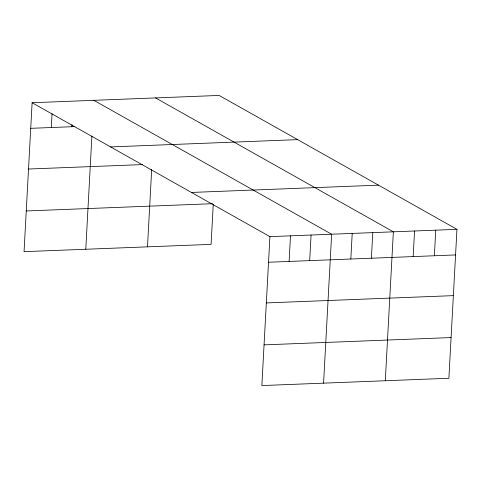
<?xml version="1.0" encoding="UTF-8"?>
<svg xmlns="http://www.w3.org/2000/svg" width="481" height="481" viewBox="0 0 481 481"><rect width="100%" height="100%" fill="white"/><g stroke="black" fill="none" stroke-linecap="round" stroke-linejoin="round"><path stroke-width="0.72" d="M32.113 102.736L269.919 236.634L261.856 385.564L448.887 378.264L456.95 229.341L219.144 95.436L32.113 102.736L24.05 251.659L211.081 244.366L213.245 204.389M51.305 127.525L52.056 113.63M71.873 126.719L71.994 124.531M85.768 249.254L91.901 136.093M147.493 246.843L151.683 169.45M289.105 261.423L290.494 235.834M309.68 260.624L311.069 235.029M323.575 383.153L331.637 234.229L93.837 100.325M350.829 259.018L352.212 233.423M371.398 258.213L372.787 232.624M385.293 380.748L393.362 231.818L155.555 97.92M413.173 256.583L414.556 230.994M434.367 255.76L435.756 230.165M30.73 128.325L74.814 126.605M110.588 146.921L297.619 139.628M28.523 169.029L142.412 164.586M191.444 192.448L378.475 185.155M26.257 210.961L212.554 203.691M269.919 236.634L456.95 229.341M268.53 262.229L455.561 254.93M266.33 302.928L453.361 295.635M264.057 344.865L451.088 337.566"/></g></svg>
